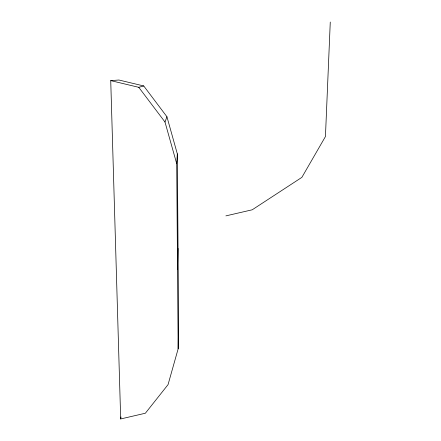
<?xml version="1.0" encoding="UTF-8"?>
<svg xmlns="http://www.w3.org/2000/svg" width="441" height="441" viewBox="0 0 441 441"><rect width="100%" height="100%" fill="white"/><g stroke="black" fill="none" stroke-linecap="round" stroke-linejoin="round"><path stroke-width="0.66" d="M178.153 348.82L178.588 320.122L177.321 153.865L166.935 116.755L143.738 85.956L118.927 80.019L110.73 80.62L120.685 418.95L145.365 413.234L168.049 384.624L178.153 348.82L176.698 163.688L177.321 153.865M177.53 269.297L178.043 248.426M330.27 22.05L325.441 136.55L301.87 177.37L252.202 209.8L225.902 215.881M120.685 418.95L121.043 416.949M176.698 163.688L164.984 122.008L166.935 116.755M110.73 80.62L138.772 87.318L143.738 85.956M138.772 87.318L164.984 122.008"/></g></svg>
